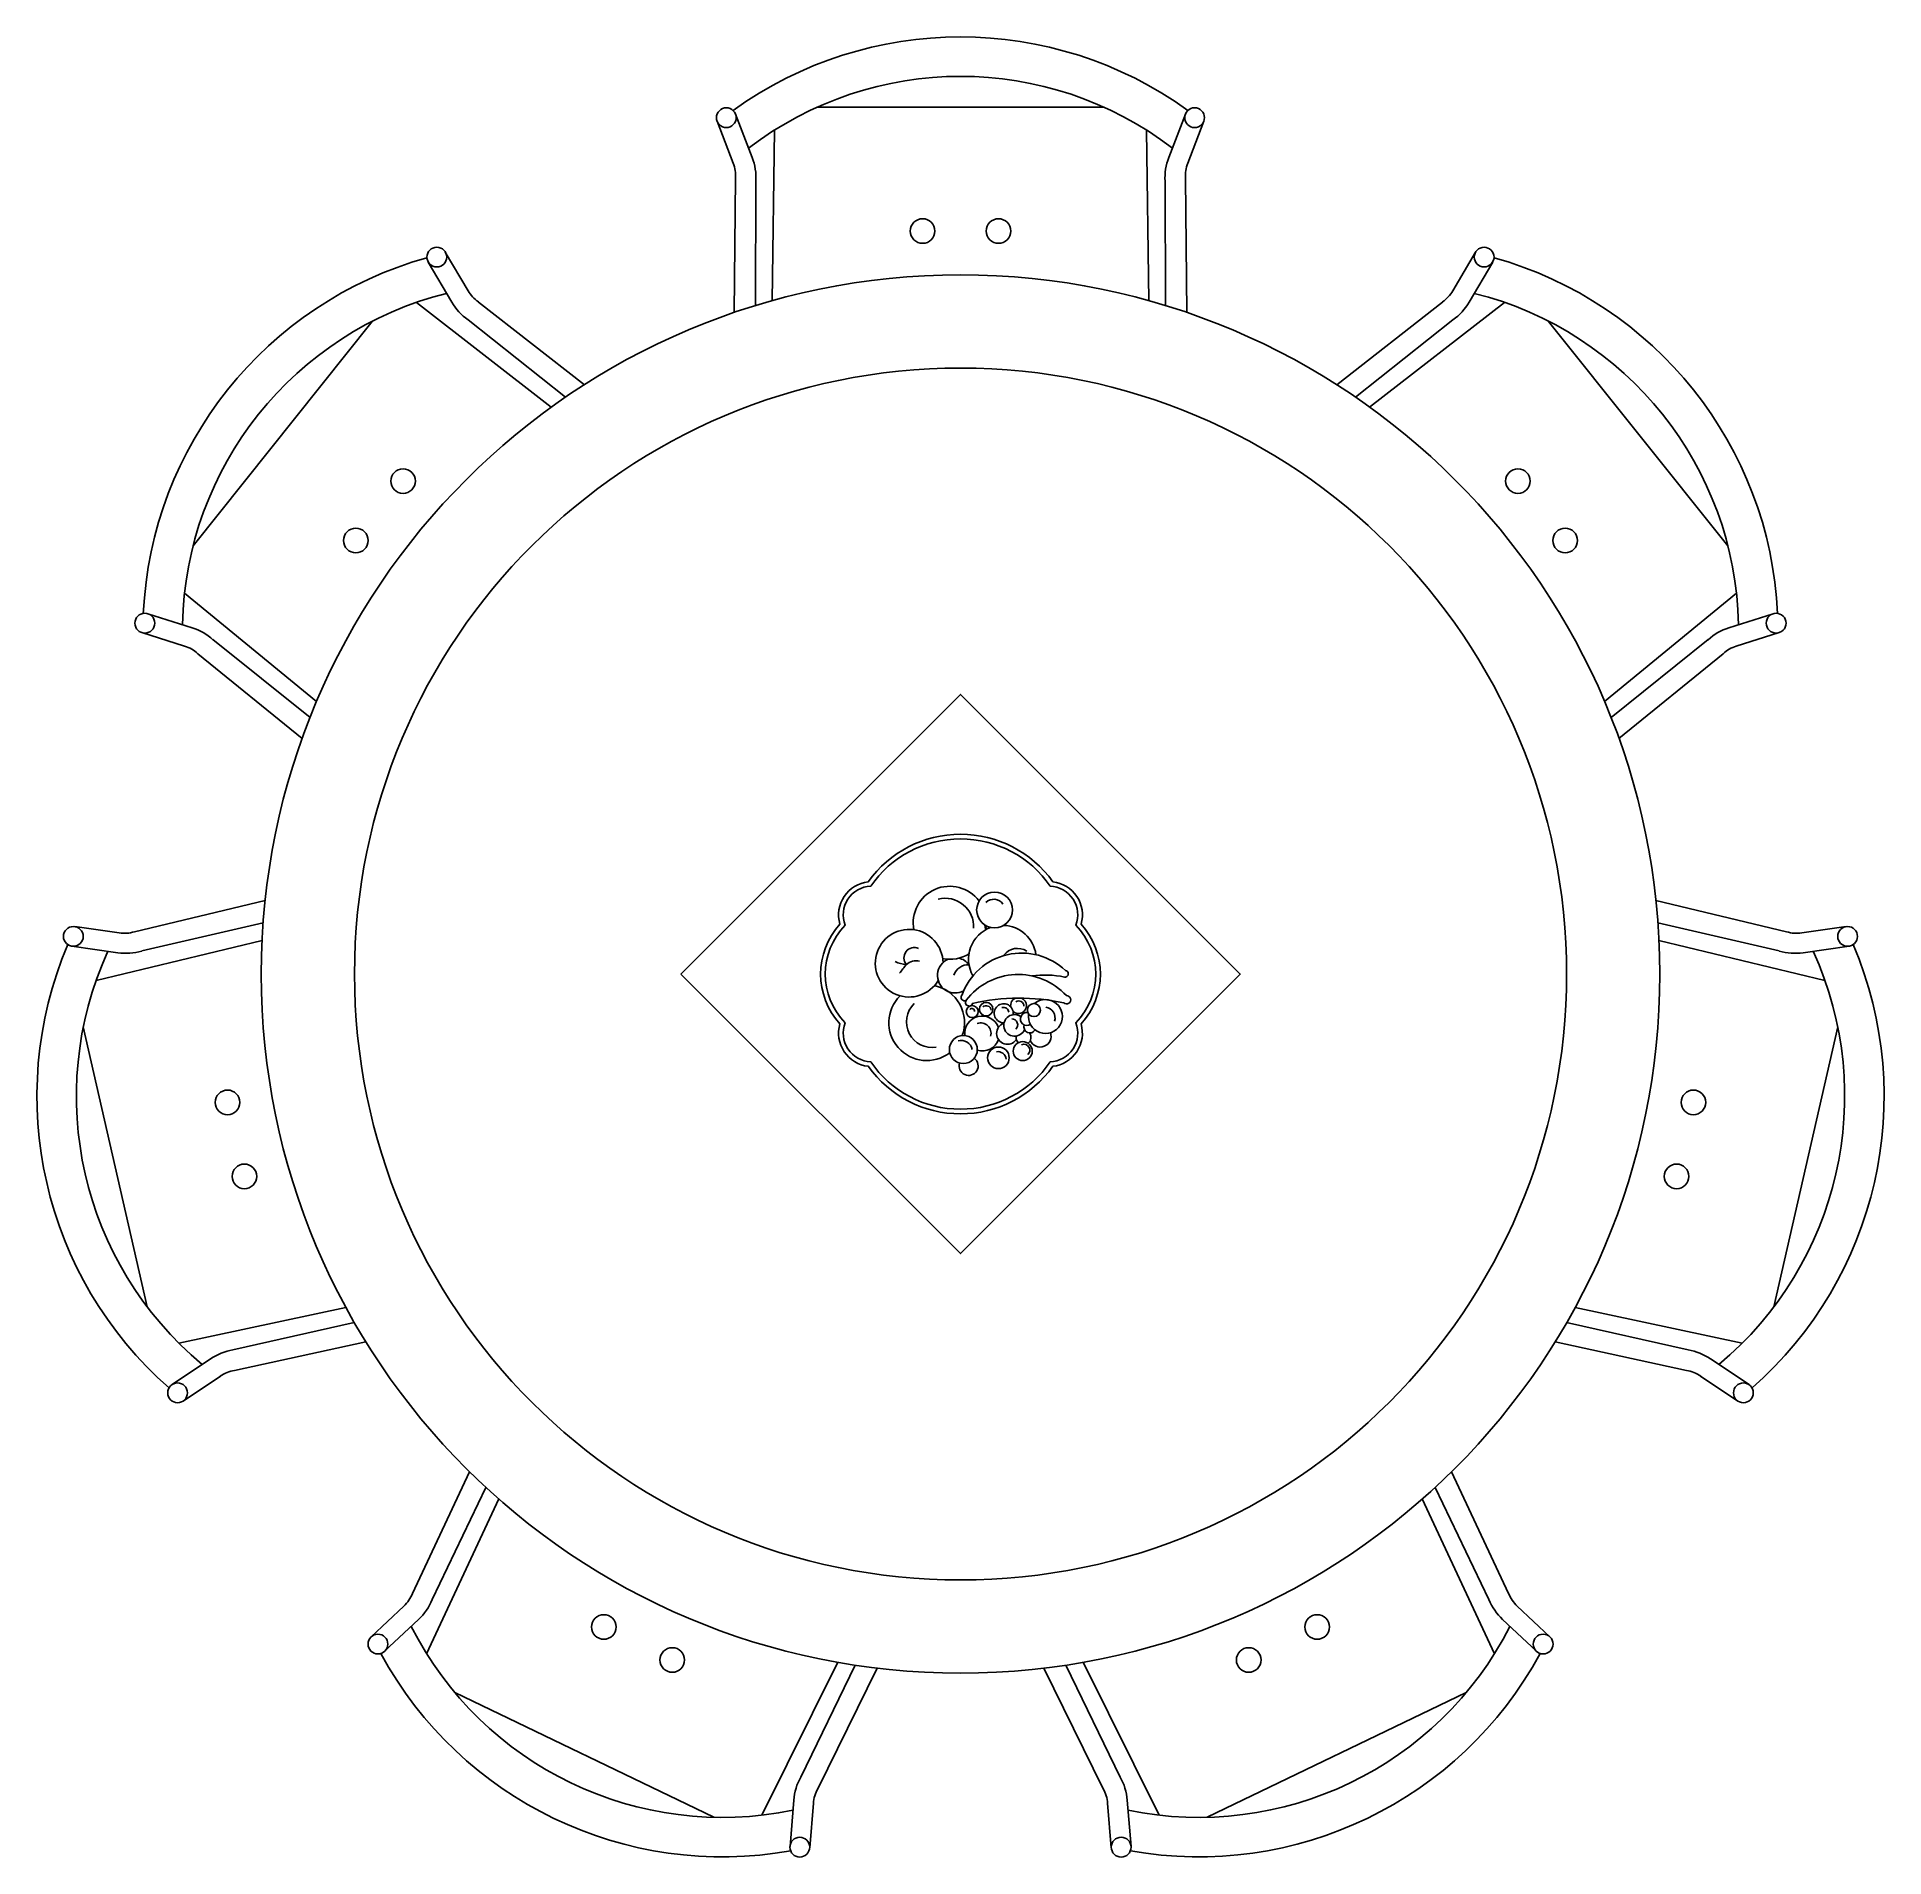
# Model space of a CAD drawing. Header units: millimetres. Extents: x -927.6 to -925.62, y 2623.46 to 2625.41.
import ezdxf

# ---------------------------------------------------------------- set-up
doc = ezdxf.new("R2010")
doc.units = ezdxf.units.MM
doc.header["$LTSCALE"] = 10
doc.layers.add('Móveis_mesas', color=2, linetype='Continuous')

msp = doc.modelspace()

# ---------------------------------------------------------------- linework, layer by layer
at = {"layer": 'Móveis_mesas', "color": 1}
for p, q in [((-926.7603, 2625.3336), (-926.452, 2625.3336)), ((-926.808, 2625.1261), (-926.8057, 2625.3092)), ((-926.4042, 2625.1261), (-926.4066, 2625.3092)), ((-927.045, 2625.012), (-927.1897, 2625.1243)), ((-926.1673, 2625.012), (-926.0226, 2625.1243)), ((-927.4292, 2624.863), (-927.237, 2625.104)), ((-925.9753, 2625.104), (-925.783, 2624.863)), ((-927.2967, 2624.6963), (-927.4385, 2624.8123)), ((-925.9155, 2624.6963), (-925.7738, 2624.8123)), ((-927.3553, 2624.4399), (-927.5333, 2624.3968)), ((-925.857, 2624.4399), (-925.679, 2624.3968)), ((-927.4784, 2624.0466), (-927.547, 2624.3471)), ((-925.6653, 2624.3471), (-925.7339, 2624.0466)), ((-927.2654, 2624.0462), (-927.4445, 2624.0078)), ((-925.9469, 2624.0462), (-925.7678, 2624.0078)), ((-927.1014, 2623.8406), (-927.1788, 2623.6745)), ((-926.1108, 2623.8406), (-926.0335, 2623.6745)), ((-926.7376, 2623.6654), (-926.8192, 2623.5014)), ((-926.4746, 2623.6654), (-926.393, 2623.5014)), ((-926.8707, 2623.4991), (-927.1485, 2623.6329)), ((-926.0638, 2623.6329), (-926.3416, 2623.4991))]:
    msp.add_line(p, q, dxfattribs=at)
at = {"layer": 'Móveis_mesas'}
for p, q in [((-926.8499, 2625.2737), (-926.8672, 2625.3187)), ((-926.8295, 2625.2797), (-926.8474, 2625.3263)), ((-926.3828, 2625.2797), (-926.3649, 2625.3263)), ((-926.3623, 2625.2737), (-926.3451, 2625.3187)), ((-926.8489, 2625.1134), (-926.8474, 2625.2575)), ((-926.826, 2625.1208), (-926.8256, 2625.2543)), ((-926.3863, 2625.1208), (-926.3867, 2625.2543)), ((-926.3634, 2625.1134), (-926.3648, 2625.2575)), ((-927.1343, 2625.1368), (-927.1587, 2625.1783)), ((-926.078, 2625.1368), (-926.0536, 2625.1783)), ((-927.1517, 2625.1246), (-927.177, 2625.1676)), ((-926.0605, 2625.1246), (-926.0353, 2625.1676)), ((-927.0096, 2625.036), (-927.1232, 2625.1247)), ((-926.2026, 2625.036), (-926.0891, 2625.1247)), ((-927.0297, 2625.0227), (-927.1343, 2625.1056)), ((-926.1826, 2625.0227), (-926.078, 2625.1056)), ((-927.4303, 2624.7753), (-927.4778, 2624.7903)), ((-925.782, 2624.7753), (-925.7345, 2624.7903)), ((-927.4383, 2624.7556), (-927.4842, 2624.7701)), ((-927.3038, 2624.6789), (-927.4079, 2624.7625)), ((-925.9084, 2624.6789), (-925.8043, 2624.7625)), ((-925.774, 2624.7556), (-925.7281, 2624.7701)), ((-927.3123, 2624.6565), (-927.4241, 2624.7474)), ((-925.9, 2624.6565), (-925.7882, 2624.7474)), ((-927.352, 2624.4825), (-927.4922, 2624.449)), ((-925.8603, 2624.4825), (-925.7201, 2624.449)), ((-927.5085, 2624.4479), (-927.5562, 2624.4547)), ((-927.3541, 2624.4586), (-927.4842, 2624.4285)), ((-925.8581, 2624.4586), (-925.7281, 2624.4285)), ((-925.7038, 2624.4479), (-925.6561, 2624.4547)), ((-927.5099, 2624.4266), (-927.5592, 2624.4337)), ((-925.7024, 2624.4266), (-925.6531, 2624.4337)), ((-927.2563, 2624.0298), (-927.3865, 2624.0005)), ((-925.956, 2624.0298), (-925.8258, 2624.0005)), ((-927.244, 2624.0092), (-927.3848, 2623.9785)), ((-925.9683, 2624.0092), (-925.8275, 2623.9785)), ((-927.4105, 2623.9911), (-927.4518, 2623.9633)), ((-925.8018, 2623.9911), (-925.7604, 2623.9633)), ((-927.4, 2623.9725), (-927.44, 2623.9457)), ((-925.8123, 2623.9725), (-925.7723, 2623.9457)), ((-927.1327, 2623.8697), (-927.194, 2623.7392)), ((-926.0796, 2623.8697), (-926.0183, 2623.7392)), ((-927.1153, 2623.8531), (-927.1729, 2623.7327)), ((-926.0969, 2623.8531), (-926.0394, 2623.7327)), ((-927.2032, 2623.7257), (-927.2383, 2623.6927)), ((-927.1875, 2623.7114), (-927.2238, 2623.6773)), ((-926.0248, 2623.7114), (-925.9885, 2623.6773)), ((-926.009, 2623.7257), (-925.974, 2623.6927)), ((-926.7192, 2623.6623), (-926.7774, 2623.5422)), ((-926.6954, 2623.6591), (-926.7592, 2623.5298)), ((-926.5169, 2623.6591), (-926.4531, 2623.5298)), ((-926.4931, 2623.6623), (-926.4348, 2623.5422)), ((-926.785, 2623.5176), (-926.789, 2623.4679)), ((-926.7639, 2623.5142), (-926.7679, 2623.4662)), ((-926.4483, 2623.5142), (-926.4444, 2623.4662)), ((-926.4273, 2623.5176), (-926.4232, 2623.4679))]:
    msp.add_line(p, q, dxfattribs=at)
at = {"layer": 'Móveis_mesas', "color": 1}
msp.add_lwpolyline([(-926.9061, 2624.4038), (-926.6061, 2624.1038), (-926.3061, 2624.4038), (-926.6061, 2624.7038)], close=True, dxfattribs=at)
for points in [[(-926.7355, 2624.3502, 0.464622), (-926.7051, 2624.3048, 0.515229), (-926.5071, 2624.3048, 0.464622), (-926.4768, 2624.3502, 0.385564), (-926.4768, 2624.4573, 0.464622), (-926.5071, 2624.5028, 0.515229), (-926.7051, 2624.5028, 0.464622), (-926.7355, 2624.4573, 0.385564)], [(-926.7298, 2624.3514, 0.514772), (-926.7024, 2624.3096, 0.527868), (-926.5099, 2624.3096, 0.514772), (-926.4825, 2624.3514, 0.408), (-926.4825, 2624.4561, 0.514772), (-926.5099, 2624.498, 0.527868), (-926.7024, 2624.498, 0.514772), (-926.7298, 2624.4561, 0.408)], [(-926.4926, 2624.3806, 0.466248), (-926.6, 2624.3757, 1.2349), (-926.5933, 2624.3723, -0.107322), (-926.4954, 2624.3729, 1.512351)]]:
    msp.add_lwpolyline(points, format="xyb", close=True, dxfattribs=at)
for points in [[(-926.5862, 2624.4821, 0.800509), (-926.6561, 2624.4512, 0.800509)], [(-926.6, 2624.3757, -0.907273), (-926.6045, 2624.3813, -0.543155), (-926.4935, 2624.4074, -1.038224), (-926.4946, 2624.4006, 0.085615), (-926.5297, 2624.4017, 0.085615)], [(-926.6192, 2624.4197, 1.061423), (-926.6027, 2624.3859, 1.061423)]]:
    msp.add_lwpolyline(points, format="xyb", dxfattribs=at)
at = {"layer": 'Móveis_mesas'}
for centre, radius in [((-926.8573, 2625.3225), 0.0106), ((-926.355, 2625.3225), 0.0106), ((-927.1678, 2625.1729), 0.0106), ((-926.0445, 2625.1729), 0.0106), ((-926.6061, 2624.4038), 0.75), ((-927.481, 2624.7802), 0.0106), ((-925.7313, 2624.7802), 0.0106), ((-927.5577, 2624.4442), 0.0106), ((-925.6546, 2624.4442), 0.0106), ((-927.4459, 2623.9545), 0.0106), ((-925.7664, 2623.9545), 0.0106), ((-927.231, 2623.685), 0.0106), ((-925.9812, 2623.685), 0.0106), ((-926.7785, 2623.4671), 0.0106), ((-926.4338, 2623.4671), 0.0106)]:
    msp.add_circle(centre, radius, dxfattribs=at)
at = {"layer": 'Móveis_mesas', "color": 1}
for centre, radius in [((-926.6468, 2625.2009), 0.0132), ((-926.5654, 2625.2009), 0.0132), ((-926.6061, 2624.4038), 0.65), ((-927.204, 2624.9326), 0.0132), ((-926.0083, 2624.9326), 0.0132), ((-927.2547, 2624.8689), 0.0132), ((-925.9576, 2624.8689), 0.0132), ((-926.5696, 2624.4725), 0.0192), ((-926.5936, 2624.3635), 0.00641), ((-926.5786, 2624.3661), 0.00725), ((-926.5274, 2624.3651), 0.00695), ((-926.6031, 2624.3228), 0.015), ((-926.5655, 2624.3139), 0.0116), ((-926.5394, 2624.3211), 0.0102), ((-927.3923, 2624.2661), 0.0132), ((-925.82, 2624.2661), 0.0132), ((-927.3742, 2624.1867), 0.0132), ((-925.8381, 2624.1867), 0.0132), ((-926.9887, 2623.7033), 0.0132), ((-926.2236, 2623.7033), 0.0132), ((-926.9153, 2623.6679), 0.0132), ((-926.297, 2623.6679), 0.0132)]:
    msp.add_circle(centre, radius, dxfattribs=at)
at = {"layer": 'Móveis_mesas'}
for centre, radius, start, end in [((-926.6061, 2624.9924), 0.4167, 54.165, 125.835), ((-926.6061, 2624.9924), 0.3744, 52.6198, 127.3802), ((-926.8859, 2625.2599), 0.0385, 356.4398, 21.0016), ((-926.886, 2625.258), 0.0605, 356.4398, 21.0297), ((-926.3263, 2625.258), 0.0605, 158.9703, 183.5602), ((-926.3264, 2625.2599), 0.0385, 158.9984, 183.5602), ((-927.0664, 2624.7708), 0.4167, 105.5935, 177.2636), ((-926.1459, 2624.7708), 0.4167, 2.7364, 74.4065), ((-927.0664, 2624.7708), 0.3744, 104.0483, 178.8088), ((-927.1011, 2625.1563), 0.0385, 210.4269, 234.9888), ((-926.1112, 2625.1563), 0.0385, 305.0112, 329.5731), ((-926.1459, 2624.7708), 0.3744, 1.1912, 75.9517), ((-927.0996, 2625.1552), 0.0605, 210.3989, 234.9888), ((-926.1127, 2625.1552), 0.0605, 305.0112, 329.6011), ((-927.4485, 2624.7176), 0.0605, 47.8684, 72.4583), ((-925.7637, 2624.7176), 0.0605, 107.5417, 132.1316), ((-927.4499, 2624.7189), 0.0385, 47.8684, 72.4302), ((-925.7624, 2624.7189), 0.0385, 107.5698, 132.1316), ((-927.5031, 2624.486), 0.0385, 261.8555, 286.4173), ((-925.7092, 2624.486), 0.0385, 253.5827, 278.1445), ((-927.18, 2624.2728), 0.4167, 157.0221, 228.6922), ((-927.18, 2624.2728), 0.3744, 155.4769, 230.2374), ((-927.5013, 2624.4865), 0.0605, 261.8274, 286.4173), ((-926.0322, 2624.2728), 0.3744, 309.7626, 24.5231), ((-926.0322, 2624.2728), 0.4167, 311.3078, 22.9779), ((-925.711, 2624.4865), 0.0605, 253.5827, 278.1726), ((-927.3767, 2623.9408), 0.0605, 99.2969, 123.8868), ((-925.8355, 2623.9408), 0.0605, 56.1132, 80.7031), ((-927.3786, 2623.9405), 0.0385, 99.2969, 123.8588), ((-925.8337, 2623.9405), 0.0385, 56.1412, 80.7031), ((-927.2296, 2623.7538), 0.0385, 313.2841, 337.8459), ((-927.2289, 2623.7555), 0.0605, 313.256, 337.8459), ((-925.9833, 2623.7555), 0.0605, 202.1541, 226.744), ((-925.9826, 2623.7538), 0.0385, 202.1541, 226.7159), ((-926.8615, 2623.8734), 0.3744, 206.9055, 281.666), ((-926.3507, 2623.8734), 0.3744, 258.334, 333.0945), ((-926.8615, 2623.8734), 0.4167, 208.4507, 280.1208), ((-926.3507, 2623.8734), 0.4167, 259.8792, 331.5493), ((-926.7247, 2623.5127), 0.0605, 150.7255, 175.3154), ((-926.7256, 2623.511), 0.0385, 150.7255, 175.2874), ((-926.4867, 2623.511), 0.0385, 4.7126, 29.2745), ((-926.4876, 2623.5127), 0.0605, 4.6846, 29.2745)]:
    msp.add_arc(centre, radius, start, end, dxfattribs=at)
at = {"layer": 'Móveis_mesas', "color": 1}
for centre, radius, start, end in [((-926.6227, 2624.4544), 0.0307, 357.3787, 103.7047), ((-926.5705, 2624.4721), 0.0119, 34.0385, 134.155), ((-926.6612, 2624.4154), 0.0363, 0.8768, 329.4845), ((-926.5612, 2624.4197), 0.0363, 110.3069, 209.4826), ((-926.5987, 2624.4511), 0.0193, 359.9016, 15.7922), ((-926.6177, 2624.4588), 0.0392, 348.5561, 355.1835), ((-926.5612, 2624.4197), 0.0363, 7.7212, 87.8046), ((-926.6557, 2624.4212), 0.0111, 65.4345, 220.7979), ((-926.6177, 2624.4588), 0.0392, 258.7961, 302.0807), ((-926.6119, 2624.4023), 0.0189, 37.2996, 79.0856), ((-926.545, 2624.4128), 0.0185, 57.5119, 142.4941), ((-926.661, 2624.4506), 0.0368, 245.2812, 265.0393), ((-926.6016, 2624.358), 0.0839, 138.2504, 146.2914), ((-926.6533, 2624.402), 0.0161, 78.1944, 132.3906), ((-926.5978, 2624.3977), 0.0161, 86.9605, 162.1237), ((-926.6119, 2624.4023), 0.0189, 357.2889, 0.5318), ((-926.6424, 2624.3516), 0.0406, 340.0127, 78.2097), ((-926.6424, 2624.3516), 0.0406, 134.726, 307.4942), ((-926.6365, 2624.3525), 0.0276, 134.8265, 279.0522), ((-926.594, 2624.3637), 0.00304, 355.6319, 138.7218), ((-926.5787, 2624.3644), 0.00542, 7.5949, 131.312), ((-926.5597, 2624.3617), 0.0102, 351.216, 272.0799), ((-926.5599, 2624.3626), 0.00546, 1.1962, 109.4412), ((-926.5439, 2624.3699), 0.00855, 112.6029, 187.9305), ((-926.5439, 2624.3699), 0.00855, 227.0482, 67.8409), ((-926.5437, 2624.3693), 0.00563, 359.8541, 122.6908), ((-926.5349, 2624.3555), 0.00695, 80.8542, 302.4788), ((-926.5151, 2624.3582), 0.0182, 170.8289, 130.2443), ((-926.5166, 2624.3566), 0.0119, 344.2982, 79.7385), ((-926.5829, 2624.34), 0.0187, 20.4895, 187.1705), ((-926.5846, 2624.3402), 0.0112, 344.2711, 108.304), ((-926.5558, 2624.34), 0.0116, 108.3512, 325.436), ((-926.5481, 2624.3487), 0.0116, 54.0612, 337.2387), ((-926.5512, 2624.3493), 0.00643, 312.1823, 88.9486), ((-926.5317, 2624.347), 0.00641, 159.9709, 329.7948), ((-926.5386, 2624.3358), 0.00802, 79.4268, 83.1422), ((-926.6053, 2624.3209), 0.0117, 9.1531, 106.8622), ((-926.5829, 2624.34), 0.0187, 253.8735, 339.6021), ((-926.5386, 2624.3358), 0.00802, 169.6672, 225.1742), ((-926.5382, 2624.322), 0.00641, 313.2515, 111.3257), ((-926.5386, 2624.3358), 0.00802, 308.3448, 37.0284), ((-926.5206, 2624.3371), 0.0116, 162.5606, 165.4157), ((-926.5206, 2624.3371), 0.0116, 203.0028, 19.032), ((-926.5974, 2624.3052), 0.0102, 162.0547, 53.5948), ((-926.5661, 2624.3117), 0.00881, 5.4146, 100.3797)]:
    msp.add_arc(centre, radius, start, end, dxfattribs=at)

doc.saveas('drawing.dxf')
